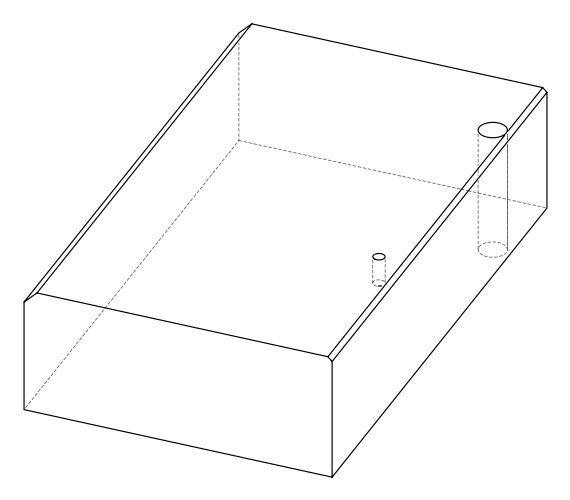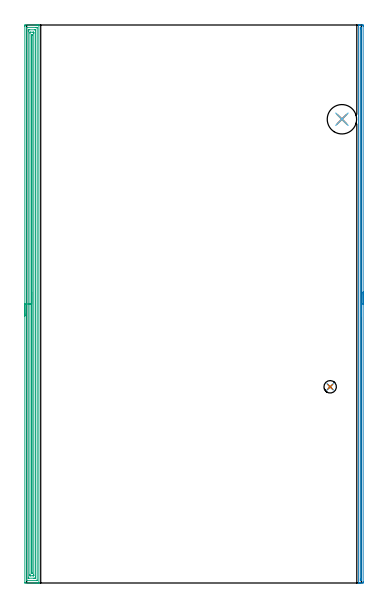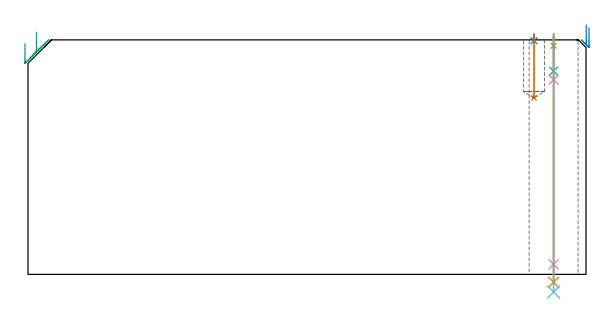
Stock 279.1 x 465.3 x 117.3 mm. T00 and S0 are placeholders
(PLAN: 9 operations, 6 tool changes, 28.3 min)
(1 SPOT_DRILL | STEP1HOLE | NXT0321_9005460120000 | 0.05 min | 181 mm3)
(2 SPOT_DRILL_1 | STEP1POCKET | NXT0321_9005460120000 | 0.03 min | 1 mm3)
(3 DRILL_BLIND_HOLE_INTO_CENTER | STEP1HOLE | UGT0301_217 | 0.07 min | 990 mm3)
(4 GUN_DRILL_THROUGH_HOLE | STEP1HOLE | UGT0307_007 | 0.58 min | 8102 mm3)
(5 DRILL_TO_ENLARGE_THROUGH_HOLE | STEP1HOLE | NXT0301_104 | 0.49 min | 8730 mm3)
(6 DRILL_TO_ENLARGE_THROUGH_HOLE_1 | STEP1HOLE | UGT0301_058 | 0.51 min | 37229 mm3)
(7 DRILL_BLIND_HOLE_INTO_CENTER_1 | STEP1POCKET | UGT0301_217 | 0.13 min | 2270 mm3)
(8 AREA_MILL | FG_CHAMFER_SURFACE | UGT0205_001 | 7.6 min | 3358 mm3)
(9 AREA_MILL_1 | FG_CHAMFER_SURFACE_1 | UGT0205_001 | 18.79 min | 31844 mm3)
(TOOL NXT0321_9005460120000 | NC Spot Drill, 142deg, 12mm, Carbide, Uncoated | D12 PA142 FL30 Z2)
(TOOL UGT0301_217 | Twist Drill 10.4 mm | D10.4 PA118 FL82 Z2)
(TOOL UGT0307_007 | Gun Drill 10 mm | D10 PA130 FL24 Z1)
(TOOL NXT0301_104 | Carbide Drill 14mm [860.1-1400-112A1-MM 2214] | D14 PA140 FL123 Z2)
(TOOL UGT0301_058 | Twist Drill 24.5 mm | D24.5 PA118 FL160 Z2)
(TOOL UGT0205_001 | Chamfer Mill 20 x 3 x 45 deg. | D20 FL50 Z2)
(OP 1 SPOT_DRILL)
G17 G21 G94 G90
T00 M6
G54
G17 G0 G90 X262.9 Y386.7 S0 M3
G43 Z127.3 H0
G94 G81 G98 Z114.3 F250. R120.3
G80
M5
M2
(OP 2 SPOT_DRILL_1)
G17 G21 G94 G90
T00 M6
G54
G17 G0 G90 X253.1 Y163.6 S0 M3
G43 Z127.3 H0
G94 G81 G98 Z116.844 F250. R120.3
G80
M5
M2
(OP 3 DRILL_BLIND_HOLE_INTO_CENTER)
G17 G21 G94 G90
T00 M6
G54
G17 G0 G90 X262.9 Y386.7 S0 M3
G43 Z127.3 H0
G94 G81 G98 Z101.7 F250. R119.3
G80
M5
M2
(OP 4 GUN_DRILL_THROUGH_HOLE)
G17 G21 G94 G90
T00 M6
G54
G17 G0 G90 X262.9 Y386.7 M8
G43 Z127.3 H0
Z114.268
S716 M3
G94 G1 Z97.373 F125. M26
G4 X.084
Z5. F250.
G4 X.084
Z-3.832 F125.
G4 X.084
M5
M9
G0 Z114.268
Z127.3
M2
(OP 5 DRILL_TO_ENLARGE_THROUGH_HOLE)
G17 G21 G94 G90
T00 M6
G54
G17 G0 G90 X262.9 Y386.7 S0 M3
G43 Z127.3 H1
G94 G73 G98 Z-4.048 F250. Q13.483 R119.3
G80
M5
M2
(OP 6 DRILL_TO_ENLARGE_THROUGH_HOLE_1)
G17 G21 G94 G90
T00 M6
G54
G17 G0 G90 X262.9 Y386.7 S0 M3
G43 Z127.3 H0
G94 G73 G98 Z-8.861 F250. Q21.027 R119.3
G80
M5
M2
(OP 7 DRILL_BLIND_HOLE_INTO_CENTER_1)
G17 G21 G94 G90
T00 M6
G54
G17 G0 G90 X253.1 Y163.6 S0 M3
G43 Z127.3 H0
G94 G81 G98 Z88.3 F250. R119.3
G80
M5
M2
(OP 8 AREA_MILL)
G17 G21 G94 G90
T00 M6
G54
G17 G0 G90 X280.6 Y242.65 S1061 M3
G43 Z127.3 H0
Z123.5
G94 G1 Y242.612 Z122.628 F250.
Y242.498 Z121.764
Y242.309 Z120.912
Y242.047 Z120.08
Y241.713 Z119.274
Y241.31 Z118.5
Y240.842 Z117.764
Y240.31 Z117.072
Y239.721 Z116.429
Y239.078 Z115.84
Y238.386 Z115.309
Y237.65 Z114.84
Y236.876 Z114.437
Y236.07 Z114.103
Y235.238 Z113.841
Y234.387 Z113.652
Y233.522 Z113.538
Y232.65 Z113.5
Y0.954
X280.599 Y0.629 Z113.501
X280.593 Y0.067 Z113.503
X280.591 Y0.008 Z113.505
X280.034 Y0. Z114.06
X278.616 Z115.48
X278.255 Z115.84
X277.532 Z116.567
X277.259 Z116.84
X276.849 Z117.242
X276.803 Y0.009 Z117.288
X276.8 Y0.182 Z117.3
Y465.118
X276.803 Y465.29 Z117.288
X276.849 Y465.3 Z117.242
X277.259 Z116.84
X277.533 Z116.567
X278.255 Z115.84
X279.506 Z114.591
X280.034 Y465.297 Z114.06
X280.591 Y465.292 Z113.505
X280.593 Y465.233 Z113.503
X280.599 Y464.671 Z113.501
X280.6 Y464.103 Z113.5
Y232.65
X279.186 Z114.914
Y3.27
X279.183 Y2.417 Z114.917
X279.181 Y2.38 Z114.919
X279.145 Y2.01 Z114.955
X278.665 Y2.005 Z115.435
X278.255 Y2.01 Z115.845
X278.219 Y2.417 Z115.881
X278.217 Y2.456 Z115.883
X278.214 Y3.311 Z115.886
Y462.03
X278.217 Y462.883 Z115.883
X278.219 Y462.92 Z115.881
X278.255 Y463.29 Z115.845
X278.735 Y463.295 Z115.365
X279.145 Y463.29 Z114.955
X279.181 Y462.883 Z114.919
X279.183 Y462.844 Z114.917
X279.186 Y461.989 Z114.914
Y232.65
Y231.778 Z114.952
Y230.914 Z115.066
Y230.062 Z115.255
Y229.23 Z115.517
Y228.424 Z115.851
Y227.65 Z116.254
Y226.914 Z116.723
Y226.222 Z117.254
Y225.579 Z117.843
Y224.99 Z118.486
Y224.459 Z119.179
Y223.99 Z119.914
Y223.587 Z120.688
Y223.253 Z121.494
Y222.991 Z122.326
Y222.802 Z123.178
Y222.688 Z124.043
Y222.65 Z124.914
G0 Z127.3
M5
M2
(OP 9 AREA_MILL_1)
G17 G21 G94 G90
T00 M6
G54
G17 G0 G90 X-1.5 Y222.65 S1061 M3
G43 Z127.3 H0
Z115.6
G94 G1 Y222.688 Z114.728 F250.
Y222.802 Z113.864
Y222.991 Z113.012
Y223.253 Z112.18
Y223.587 Z111.374
Y223.99 Z110.6
Y224.458 Z109.864
Y224.99 Z109.172
Y225.579 Z108.529
Y226.222 Z107.94
Y226.914 Z107.408
Y227.65 Z106.94
Y228.424 Z106.537
Y229.23 Z106.203
Y230.062 Z105.941
Y230.914 Z105.752
Y231.778 Z105.638
Y232.65 Z105.6
Y464.31
X-1.499 Y464.671 Z105.601
X-1.495 Y465.198 Z105.603
X-1.492 Y465.292 Z105.606
X-0.972 Y465.3 Z106.126
X7.011 Z114.106
X8.425 Z115.521
X8.785 Z115.88
X9.505 Z116.605
X9.771 Z116.871
X10.167 Y465.293 Z117.258
X10.197 Y465.29 Z117.288
X10.2 Y465.118 Z117.3
Y0.181
X10.197 Y0.01 Z117.288
X10.167 Y0.007 Z117.258
X9.771 Y0. Z116.87
X9.505 Z116.605
X8.785 Z115.88
X7.537 Z114.634
X6.124 Z113.219
X-1.235 Z105.862
X-1.492 Y0.01 Z105.606
X-1.499 Y0.266 Z105.599
Y0.283
X-1.5 Y232.65 Z105.6
X-0.086 Z107.014
Y462.883
X-0.085 Y463.29 Z107.015
X0.39 Y463.299 Z107.49
X7.898 Y463.3 Z114.998
X8.373 Y463.299 Z115.473
X8.785 Y463.29 Z115.885
X8.786 Y462.883 Z115.886
Y2.417
X8.785 Y2.01 Z115.885
X8.31 Y2.001 Z115.41
X0.802 Y2. Z107.902
X0.327 Y2.001 Z107.427
X-0.085 Y2.01 Z107.015
X-0.086 Y2.417 Z107.014
Y2.418
Y232.65
X1.328 Z108.428
X1.329 Y460.201 Z108.429
X1.33 Y460.563 Z108.43
X1.333 Y461.095 Z108.433
X1.335 Y461.268 Z108.435
X1.494 Y461.291 Z108.594
X1.689 Y461.295 Z108.789
X2.373 Y461.3 Z109.473
X2.576 Z109.676
X6.807 Z113.907
X7.011 Y461.299 Z114.111
X7.214 Y461.297 Z114.314
X7.349 Y461.292 Z114.449
X7.366 Y461.289 Z114.466
X7.368 Y461.284 Z114.468
X7.37 Y461.26 Z114.47
X7.371 Y461.216 Z114.471
Y461.095
Y5.099
X7.37 Y4.737 Z114.47
X7.367 Y4.205 Z114.467
X7.365 Y4.032 Z114.465
X7.205 Y4.009 Z114.305
X7.011 Y4.005 Z114.111
X6.327 Y4. Z113.427
X6.124 Z113.224
X1.893 Z108.993
X1.689 Y4.001 Z108.789
X1.486 Y4.003 Z108.586
X1.351 Y4.008 Z108.451
X1.334 Y4.011 Z108.434
X1.332 Y4.016 Z108.432
X1.33 Y4.04 Z108.43
X1.329 Y4.084 Z108.429
X1.328 Y4.205 Z108.428
Y232.65
X2.743 Z109.843
Y458.413
X2.747 Y459.135 Z109.847
X2.75 Y459.241 Z109.85
X2.754 Y459.29 Z109.854
X2.803 Y459.292 Z109.903
X3.023 Y459.296 Z110.123
X3.463 Y459.3 Z110.563
X5.237 Z112.337
X5.679 Y459.296 Z112.779
X5.896 Y459.292 Z112.996
X5.945 Y459.29 Z113.045
X5.95 Y459.256 Z113.05
X5.952 Y459.19 Z113.052
X5.957 Y458.581 Z113.057
Y458.413
Y6.887
X5.953 Y6.165 Z113.053
X5.95 Y6.059 Z113.05
X5.946 Y6.01 Z113.046
X5.897 Y6.008 Z112.997
X5.677 Y6.004 Z112.777
X5.237 Y6. Z112.337
X3.463 Z110.563
X3.021 Y6.004 Z110.121
X2.804 Y6.008 Z109.904
X2.755 Y6.01 Z109.855
X2.75 Y6.044 Z109.85
X2.748 Y6.11 Z109.848
X2.743 Y6.719 Z109.843
Y6.887
Y232.65
X4.157 Z111.257
Y457.014
X4.159 Y457.143 Z111.259
X4.164 Y457.246 Z111.264
X4.168 Y457.291 Z111.268
X4.183 Y457.293 Z111.283
X4.35 Y457.298 Z111.45
X4.446 Z111.546
X4.504 Y457.294 Z111.604
X4.531 Y457.291 Z111.631
X4.536 Y457.208 Z111.636
X4.541 Y456.819 Z111.641
X4.543 Y456.624 Z111.643
Y8.286
X4.541 Y8.157 Z111.641
X4.536 Y8.054 Z111.636
X4.532 Y8.009 Z111.632
X4.517 Y8.007 Z111.617
X4.35 Y8.002 Z111.45
X4.254 Z111.354
X4.196 Y8.006 Z111.296
X4.169 Y8.009 Z111.269
X4.164 Y8.092 Z111.264
X4.159 Y8.481 Z111.259
X4.157 Y8.676 Z111.257
Y232.65
Y233.522 Z111.295
Y234.386 Z111.409
Y235.238 Z111.598
Y236.07 Z111.86
Y236.876 Z112.194
Y237.65 Z112.597
Y238.386 Z113.065
Y239.078 Z113.596
Y239.721 Z114.186
Y240.31 Z114.829
Y240.842 Z115.521
Y241.31 Z116.257
Y241.713 Z117.031
Y242.047 Z117.837
Y242.309 Z118.669
Y242.498 Z119.52
Y242.612 Z120.385
Y242.65 Z121.257
G0 Z127.3
M5
M2
